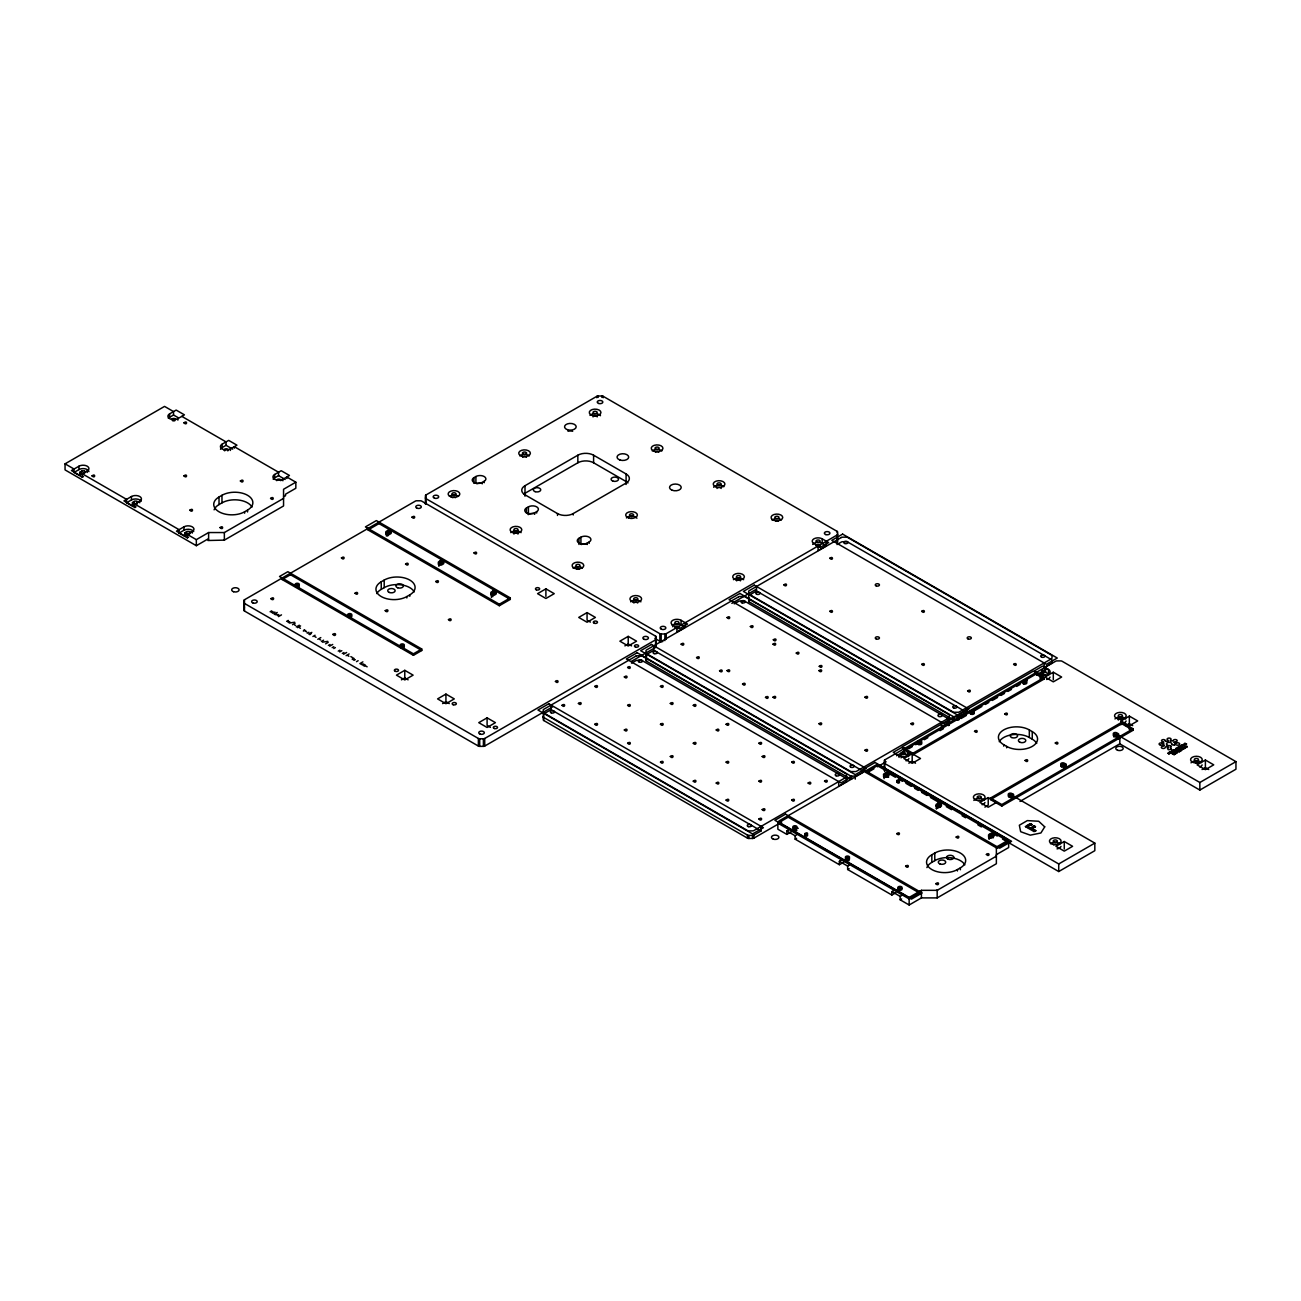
<?xml version="1.0" encoding="UTF-8"?>
<svg xmlns="http://www.w3.org/2000/svg" width="1301" height="1301" viewBox="0 0 1301 1301"><rect width="100%" height="100%" fill="white"/><g stroke="black" fill="none" stroke-linecap="round" stroke-linejoin="round"><path stroke-width="1.5" d="M543.785 713.842L543.785 716.867A1.854 1.073 0 0 0 543.249 717.632L543.249 714.591A1.854 1.073 0 0 1 543.785 713.842L551.071 709.647L761.118 830.916L761.118 826.363M551.071 709.647L551.071 705.093M646.516 654.533L646.516 657.558A1.854 1.073 0 0 0 645.979 658.322L645.979 655.281A1.854 1.073 0 0 1 646.516 654.533L653.801 650.337L863.848 771.607L863.848 767.053M653.801 650.337L653.801 645.784M753.848 835.112A1.854 1.073 0 0 1 752.531 835.421L748.823 835.421A1.854 1.073 0 0 1 747.506 835.112L543.785 717.501A1.854 1.073 0 0 1 543.249 716.737L543.249 719.778A1.854 1.073 0 0 0 543.785 720.526L747.506 838.153A1.854 1.073 0 0 0 748.823 838.462L752.531 838.462A1.854 1.073 0 0 0 753.848 838.153L753.848 835.112L761.118 830.916M838.69 781.576L838.69 786.129L845.959 781.934A1.854 1.073 0 0 0 846.512 781.169M941.42 722.266L941.42 726.82L948.689 722.624A1.854 1.073 0 0 0 949.242 721.86L949.242 724.885A1.854 1.073 0 0 1 949.096 725.308M948.689 725.649L948.689 722.624M1026.782 826.428L1025.448 826.428L1035.872 830.656L1031.026 828.526L1035.45 826.834L1034.051 825.842L1035.466 826.655L1032.522 828.526M1030.473 828.395L1027.4 826.607M836.998 544.55L841.373 542.029A1.854 1.073 0 0 1 842.69 541.72L846.398 541.72A1.854 1.073 0 0 1 847.715 542.029L1051.419 659.64A1.854 1.073 0 0 1 1051.972 660.404L1051.972 662.551A1.854 1.073 0 0 1 1051.419 663.299L1044.15 667.511L1044.15 662.957M1185.048 744.855L1183.276 745.424A1.805 1.041 0 0 1 1182.495 744.92L1183.796 744.205M1176.868 749.522L1177.47 749.441A1.74 1.008 0 0 0 1178.007 749.197L1177.226 748.384M1186.658 743.961L1184.707 744.448M1173.957 751.295L1172.136 751.832M1173.746 750.205L1174.543 749.848A14.002 8.082 0 0 1 1174.982 750.092L1176.006 750.335L1172.819 750.026M1164.525 745.684L1163.061 746.302M1184.528 744.855L1183.487 745.148M1167.452 748.4L1168.249 749.701L1170.542 749.522A1.903 1.09 0 0 0 1170.981 749.132M1173.112 740.562L1173.193 740.432A2.033 1.171 0 0 1 1176.446 739.781A2.033 1.171 0 0 1 1176.023 741.749M1184.544 743.684L1185.455 743.554M1185.471 746.546L1186.366 746.4M1187 746.953L1186.024 747.116L1187.016 746.465M1172.949 740.838L1170.672 741.05M304.353 629.668L303.344 630.985L305.654 630.416M1177.535 747.343L1179.893 747.555M1179.844 748.124L1177.649 747.929M1171.859 751.002L1172.705 750.872M1181.731 748.335L1181.747 748.303A1.691 0.976 0 0 1 1182.511 747.864L1183.991 748.303M1168.298 753.068L1169.127 752.954M1178.055 747.425L1179.405 747.685M1182.918 746.237L1180.853 745.489L1182.17 744.969M1186.057 744.123L1184.886 743.18L1184.43 744.286M1171.42 752.563L1170.835 752.645A1.789 1.041 0 0 1 1170.136 752.238M1178.023 750.823L1178.625 750.71A1.951 1.122 0 0 1 1179.324 751.116M1181.341 750.661C1179.584 749.376 1184.626 750.84 1181.194 748.579M1169.583 753.637L1168.965 753.702A2 1.155 0 0 1 1168.363 753.377L1168.298 753.328M1180.218 751.279L1179.308 751.815M1175.356 754.108L1174.218 753.799M1178.95 746.481L1179.974 746.725A15.888 9.172 0 0 0 1180.414 746.969C1182.755 747.294 1178.446 744.725 1181.373 746.254M1169.274 752.238L1174.234 754.743M1163.956 743.245L1162.004 743.099M1178.771 749.978L1180.706 750.335L1179.991 749.278M289.781 621.797L288.611 622.48M354.279 659.07L353.124 659.721M355.271 659.64L354.116 660.306M365.5 665.559L364.361 666.21M283.553 496.868L285.521 495.73L285.521 494.201L295.831 488.265L295.831 482.199L283.553 489.274L283.553 505.959L224.357 540.126L207.949 540.5L207.949 538.988L196.337 545.704L65.05 469.905L65.05 463.839L164.544 406.4L173.537 411.588L173.537 415.003L178.497 417.865M78.971 466.197L71.425 470.555L79.686 475.32L87.232 470.962A5.854 3.383 0 0 0 87.232 466.197A5.854 3.383 0 0 0 78.971 466.197L78.971 469.596L74.043 472.442L74.043 469.027L65.05 463.839M169.602 413.864L176.155 410.075L184.433 414.856L177.863 418.646A5.854 3.383 0 0 1 169.602 418.646A5.854 3.383 0 0 1 169.602 413.864L169.602 417.279A5.854 3.383 0 0 0 168.366 418.32M169.602 417.279L173.537 415.003M83.931 473.531A2.082 1.203 0 0 0 81.621 473.792L80.304 474.54L80.304 471.889L81.621 471.141A2.082 1.203 0 0 1 84.581 471.141A2.082 1.203 0 0 1 84.581 472.848M74.043 472.442L82.321 477.223L83.54 476.508M131.482 496.51L123.937 500.869L132.198 505.634L139.744 501.275A5.854 3.383 0 0 0 139.744 496.51A5.854 3.383 0 0 0 131.482 496.51L131.482 499.926L126.555 502.755L126.555 499.356L82.321 473.808L82.321 477.223M222.113 444.178L228.667 440.389L236.945 445.17L230.375 448.959A5.854 3.383 0 0 1 222.113 448.959A5.854 3.383 0 0 1 222.113 444.178L222.113 447.593A5.854 3.383 0 0 0 220.519 449.284M222.113 447.593L226.049 445.316L232.668 449.138M134.133 501.454L132.832 502.219A2.082 1.203 0 0 0 132.832 503.91A2.082 1.203 0 0 0 135.776 503.91L137.093 503.162A2.082 1.203 0 0 0 137.093 501.454A2.082 1.203 0 0 0 134.133 501.454L134.133 504.105L132.832 504.869M126.555 502.755L134.832 507.536L136.052 506.821M247.564 510.073L244.621 511.781A18.1 10.457 0 0 1 219.023 511.781A18.1 10.457 0 0 1 219.023 496.998L221.967 495.291A18.1 10.457 0 0 1 247.564 495.291A18.1 10.457 0 0 1 247.564 510.073L247.564 511.96M214.096 509.829A18.1 10.457 0 0 1 219.023 504.577L221.967 502.869A18.1 10.457 0 0 1 252.02 507.097M183.994 526.824L176.448 531.182L184.709 535.963L192.255 531.605A5.854 3.383 0 0 0 192.255 526.824A5.854 3.383 0 0 0 183.994 526.824L183.994 530.239L179.066 533.085L179.066 529.67L134.832 504.121L134.832 507.536M274.625 474.507L281.195 470.718L289.456 475.483L282.902 479.272A5.854 3.383 0 0 1 274.625 479.272A5.854 3.383 0 0 1 274.625 474.507L274.625 477.906A5.854 3.383 0 0 0 273.194 479.272M274.625 477.906L278.56 475.629L285.179 479.451M189.312 534.288A2.082 1.203 0 0 0 186.645 534.418L185.344 535.183L185.344 532.532L186.645 531.767A2.082 1.203 0 0 1 189.604 531.767L189.604 534.093M179.066 533.085L187.344 537.85L188.564 537.15M187.344 537.85L187.344 534.451L196.337 539.639L208.615 532.548L224.357 532.548L283.553 498.381M552.714 706.785L484.72 746.058A1.854 1.073 0 0 1 483.403 746.367L479.695 746.367A1.854 1.073 0 0 1 478.378 746.058L244.474 611.015A1.854 1.073 0 0 1 243.921 610.25L243.921 600.525A1.854 1.073 0 0 1 244.474 599.761L415.361 501.113A1.854 1.073 0 0 1 416.678 500.787L420.386 500.787A1.854 1.073 0 0 1 421.703 501.113L655.606 636.156A1.854 1.073 0 0 1 656.143 636.905L656.143 646.63M425.427 504.121L425.427 495.746A1.854 1.073 0 0 1 425.964 494.982L596.85 396.317A1.854 1.073 0 0 1 598.167 396.008L601.875 396.008A1.854 1.073 0 0 1 603.192 396.317L837.112 531.361A1.854 1.073 0 0 1 837.649 532.125L837.649 541.85A1.854 1.073 0 0 1 837.112 542.598L837.112 535.02A1.854 1.073 0 0 0 837.649 534.272M282.138 578.018L282.138 579.53L290.465 574.717L421.752 650.516L421.752 649.004L287.846 571.692L279.504 576.506L413.425 653.818L421.752 649.004M368.037 528.417L368.037 529.946L378.998 523.604L510.285 599.403L510.285 597.891L376.379 520.579L365.418 526.905L499.324 604.217L510.285 597.891M473.938 483.354L473.938 477.662L475.906 476.524A5.854 3.383 0 0 1 484.183 476.524A5.854 3.383 0 0 1 484.183 481.305L484.183 482.72M386.381 534.5A2.082 1.203 0 0 0 389.341 534.5L390.658 533.752A2.082 1.203 0 0 0 390.658 532.044A2.082 1.203 0 0 0 387.698 532.044L386.381 532.808A2.082 1.203 0 0 0 386.381 534.5L386.381 536.028M473.938 477.662A5.854 3.383 0 0 0 473.938 482.443A5.854 3.383 0 0 0 482.216 482.443L484.183 481.305M270.12 611.763L271.714 610.836M271.389 612.543L273.015 611.6M272.738 613.324L274.918 612.055M274.202 614.17L277.227 612.429M275.259 614.771L276.251 614.202M276.82 615.031L277.926 614.397M277.861 615.633L278.967 614.999M278.463 616.609L281.488 614.869M286.643 621.341L288.285 620.398M287.619 621.911L288.741 621.26M525.002 496.218L525.002 494.803A11.14 6.424 0 0 1 525.002 485.712L577.839 455.204A11.14 6.424 0 0 1 593.598 455.204L626.09 473.954A11.14 6.424 0 0 1 626.09 483.061L626.09 484.476M292.53 624.74L295.116 623.244M523.701 494.185A11.14 6.424 0 0 1 525.002 493.29L577.839 462.782A11.14 6.424 0 0 1 593.598 462.782L626.09 481.533A11.14 6.424 0 0 1 627.944 482.964M296.319 626.936L299.344 625.196M297.571 627.651L300.58 625.911M409.799 594.85L406.839 596.557A18.1 10.457 0 0 1 381.242 596.557A18.1 10.457 0 0 1 381.242 581.775L384.202 580.067A18.1 10.457 0 0 1 409.799 580.067A18.1 10.457 0 0 1 409.799 594.85L409.799 596.281M376.802 593.581A18.1 10.457 0 0 1 381.242 589.353L384.202 587.645A18.1 10.457 0 0 1 414.255 591.874M307.215 633.229L308.857 632.27M526.45 513.196L526.45 507.992L528.417 506.853A5.854 3.383 0 0 1 536.695 506.853A5.854 3.383 0 0 1 536.695 511.618L536.695 513.049M308.792 634.124L311.817 632.384M312.907 636.514L315.086 635.246M528.173 514.578L528.417 514.432A5.854 3.383 0 0 1 534.337 513.602M526.45 507.992A5.854 3.383 0 0 0 526.45 512.757A5.854 3.383 0 0 0 534.727 512.757L536.695 511.618M317.802 639.311L320.81 637.571M321.428 641.426L323.607 640.173M325.624 643.849L328.21 642.352M328.389 645.426L330.015 644.483M329.69 646.174L332.714 644.434M332.178 647.638L333.82 646.695M333.755 648.548L335.365 647.605M525.002 494.803L557.495 513.57A11.14 6.424 0 0 0 573.237 513.57L626.09 483.061M338.244 651.118L339.886 650.175M339.642 651.947L341.821 650.679M342.309 653.46L343.936 652.517M343.61 654.224L346.635 652.484M346.099 655.671L349.123 653.931M352.148 659.168L353.791 658.225M356.507 661.656L358.133 660.713M359.857 663.608L362.881 661.867M360.914 664.226L361.906 663.656M578.961 544.469L578.961 538.305L580.929 537.167A5.854 3.383 0 0 1 589.207 537.167A5.854 3.383 0 0 1 589.207 541.948L589.207 543.363M362.068 664.892L363.695 663.965M363.321 665.608L364.947 664.665M491.42 593.435L492.721 592.687A2.082 1.203 0 0 1 495.681 592.687A2.082 1.203 0 0 1 495.681 594.378L494.364 595.142A2.082 1.203 0 0 1 491.42 595.142A2.082 1.203 0 0 1 491.42 593.435L491.42 597.484M578.961 538.305A5.854 3.383 0 0 0 578.961 543.086A5.854 3.383 0 0 0 587.239 543.086L589.207 541.948M282.138 579.53L413.425 655.33L421.752 650.516M368.037 529.946L499.324 605.729L510.285 599.403M404.774 670.324L396.447 675.138L404.774 679.951L413.116 675.138L404.774 670.324L404.774 677.902L401.44 679.838M545.9 588.849L537.573 593.663L545.9 598.476L554.242 593.663L545.9 588.849L545.9 596.427M445.934 694.083L437.591 698.897L445.934 703.711L454.277 698.897L445.934 694.083L445.934 701.662L442.6 703.597M587.06 612.608L578.734 617.422L587.06 622.236L595.403 617.422L587.06 612.608L587.06 620.187L590.394 622.106M487.094 717.843L478.752 722.657L487.094 727.47L495.421 722.657L487.094 717.843L487.094 725.421L490.428 727.357M628.22 636.368L619.878 641.182L628.22 645.995L636.563 641.182L628.22 636.368L628.22 643.946L624.887 645.881M243.921 602.672A1.854 1.073 0 0 0 244.474 603.436L478.378 738.48A1.854 1.073 0 0 0 479.695 738.789L483.403 738.789A1.854 1.073 0 0 0 484.72 738.48L655.606 639.816A1.854 1.073 0 0 0 656.143 639.051M425.427 497.876A1.854 1.073 0 0 0 425.964 498.641L659.867 633.685A1.854 1.073 0 0 0 661.184 633.994L664.892 633.994A1.854 1.073 0 0 0 666.21 633.685L837.112 535.02M685.237 622.707L685.237 627.261L676.959 632.026L676.959 627.489M826.363 541.232L826.363 545.769L818.085 550.551L818.085 545.997M631.196 661.477L655.606 647.394M731.829 603.388L756.239 589.288M631.554 663.168L635.913 660.648A1.854 1.073 0 0 1 637.23 660.339L640.938 660.339A1.854 1.073 0 0 1 642.255 660.648L845.959 778.274A1.854 1.073 0 0 1 846.512 779.023L846.512 782.064A1.854 1.073 0 0 0 846.284 781.543M734.268 603.859L738.643 601.338A1.854 1.073 0 0 1 739.96 601.029L743.668 601.029A1.854 1.073 0 0 1 744.985 601.338L948.689 718.949A1.854 1.073 0 0 1 949.242 719.713L949.242 724.885M966.578 712.298L756.531 591.012L749.246 595.224A1.854 1.073 0 0 0 748.709 595.972L748.709 601.16A1.854 1.073 0 0 0 749.246 601.908L952.966 719.518A1.854 1.073 0 0 0 954.267 719.843L957.991 719.843A1.854 1.073 0 0 0 959.292 719.518L959.292 716.493L966.578 712.298L966.578 707.744M863.848 771.607L856.578 775.803A1.854 1.073 0 0 1 855.261 776.112L851.553 776.112A1.854 1.073 0 0 1 850.236 775.803L850.236 778.827A1.854 1.073 0 0 0 851.553 779.153L851.553 776.112M884.436 770.826A1.854 1.073 0 0 1 884.257 770.371L884.257 760.646A1.854 1.073 0 0 1 884.794 759.882L1055.696 661.217A1.854 1.073 0 0 1 1056.997 660.908L1060.722 660.908A1.854 1.073 0 0 1 1062.023 661.217L1235.95 761.638L1235.95 769.216L1199.847 790.065L1119.771 743.83L1019.984 801.432M791.187 831.908A5.854 3.383 0 0 0 790.797 832.12L786.861 834.396L777.868 829.209L777.868 823.143L788.178 817.191L919.449 892.99L919.449 891.461M865.75 770.891L865.75 772.404L877.362 765.687L1008.649 841.487L1008.649 847.553L996.371 854.643M904.602 748.449L904.602 749.961L1035.889 674.178L1044.215 678.992L1044.215 677.463L1033.254 671.137L901.983 746.937L912.944 753.263L1044.215 677.463M753.848 838.153L781.657 822.086M868.743 771.818L873.947 768.793M877.427 766.793L886.127 761.768M896.552 755.751L905.236 750.742M908.716 748.725L912.196 746.725M915.676 744.709L920.88 741.7M924.361 739.7L927.841 737.683M940.005 730.658L943.485 728.658M961.032 718.526L966.253 715.517M971.473 712.493L981.897 706.476M985.377 704.475L988.841 702.459M992.321 700.458L997.542 697.45M1001.022 695.433L1004.486 693.433M1007.966 691.433L1011.446 689.416M1016.666 686.408L1020.13 684.407M1023.611 682.391L1027.091 680.39M1037.515 674.373L1046.215 669.348M898.845 756.32L903.821 753.458L907.334 755.474A5.854 3.383 0 0 1 908.553 756.531M1039.987 674.845L1044.947 671.966L1048.46 673.999A5.854 3.383 0 0 1 1049.143 674.471M912.18 753.702L903.853 758.516L912.18 763.329L920.523 758.516L912.18 753.702L912.18 761.28L908.846 763.199M1053.306 672.227L1044.979 677.04L1053.306 681.854L1061.649 677.04L1053.306 672.227L1053.306 679.805M904.602 749.961L912.944 754.775L1044.215 678.992M786.861 834.396L786.861 830.981L788.341 830.136M884.095 775.266L885.396 774.502A2.082 1.203 0 0 1 888.355 774.502A2.082 1.203 0 0 1 888.355 776.209L887.038 776.973A2.082 1.203 0 0 1 884.095 776.973A2.082 1.203 0 0 1 884.095 775.266L884.095 778.632M786.861 830.981L795.139 835.762L796.602 834.9M795.139 835.762L795.139 839.161L796.602 838.316M843.698 862.238A5.854 3.383 0 0 0 843.308 862.433L839.373 864.71L839.373 861.295L840.853 860.449M936.606 805.579L937.907 804.831A2.082 1.203 0 0 1 940.867 804.831A2.082 1.203 0 0 1 940.867 806.522L939.55 807.287A2.082 1.203 0 0 1 936.606 807.287A2.082 1.203 0 0 1 936.606 805.579L936.606 808.946M940.412 807.27A2.082 1.203 0 0 0 937.907 807.482L936.606 808.23A2.082 1.203 0 0 0 936.167 808.604M937.322 808.165L938.867 805.986M839.373 861.295L847.65 866.076L849.114 865.23M847.65 866.076L847.65 869.491L849.114 868.629M988.223 797.594L979.881 802.408L988.223 807.222L996.566 802.408L988.223 797.594L988.223 805.189L984.89 807.108M1121.023 720.933L1129.349 716.119L1137.692 720.933L1129.349 725.747L1121.023 720.933L1121.023 724.722M990.5 798.05L1121.787 722.25L1133.073 728.771L1133.073 730.284L1001.803 806.083L990.5 799.562L990.5 798.05L1001.803 804.571L1133.073 728.771M990.5 799.562L1121.787 723.763L1133.073 730.284M1126.015 725.633L1129.349 723.698L1132.683 725.633M960.382 867.848L957.438 869.556A18.1 10.457 0 0 1 931.841 869.556A18.1 10.457 0 0 1 931.841 854.773L934.785 853.066A18.1 10.457 0 0 1 960.382 853.066A18.1 10.457 0 0 1 960.382 867.848L960.382 869.751M926.914 867.604A18.1 10.457 0 0 1 931.841 862.352L934.785 860.644A18.1 10.457 0 0 1 964.838 864.872M895.82 892.762L891.884 895.023L891.884 891.624L893.364 890.762M989.118 835.909L990.435 835.144A2.082 1.203 0 0 1 993.379 835.144A2.082 1.203 0 0 1 993.379 836.852L992.061 837.6A2.082 1.203 0 0 1 989.118 837.6A2.082 1.203 0 0 1 989.118 835.909L989.118 839.259M989.118 838.56L990.435 837.795A2.082 1.203 0 0 1 993.379 837.795M891.884 891.624L900.162 896.389L901.642 895.543M900.162 896.389L900.162 899.804L901.642 898.958M996.371 856.156L937.175 890.323L921.417 890.323L910.456 896.665A1.854 1.073 0 0 1 907.838 896.665L779.185 822.378A1.854 1.073 0 0 1 779.185 820.866L876.045 764.939A1.854 1.073 0 0 1 878.679 764.939L1007.332 839.21A1.854 1.073 0 0 1 1007.332 840.739L996.371 847.065L996.371 863.734L937.175 897.901L921.417 897.901L909.155 904.992L900.162 899.804M777.868 823.143L909.155 898.926L919.449 892.99M865.75 772.404L997.021 848.203L1008.649 841.487M1035.872 830.835L1034.49 830.835M1064.267 841.503L1055.924 846.317L1064.267 851.13L1072.609 846.317L1064.267 841.503L1064.267 849.081M1205.393 760.028L1197.05 764.842L1205.393 769.655L1213.735 764.842L1205.393 760.028L1205.393 767.606L1202.059 769.525M884.257 762.793A1.854 1.073 0 0 0 884.794 763.541L1058.721 863.962L1094.824 843.113L1094.824 850.691L1058.721 871.54L1002.502 839.08M1119.771 736.236L1199.847 782.486L1235.95 761.638M1182.154 746.79L1179.113 746.66M1175.893 751.636C1177.568 750.026 1178.316 754.515 1175.844 751.799M1169.339 752.027L1171.079 751.588A4.375 2.521 0 0 1 1171.941 752.076L1171.372 752.889M1173.404 750.921L1172.396 751.506L1173.648 751.214M1175.535 752.726L1174.949 753.409L1175.99 753.686M1182.479 748.221L1183.552 749.343M1174.478 744.806L1174.738 744.692A2.667 1.545 0 0 1 1176.104 744.871L1176.413 744.936A2.13 1.236 0 0 0 1179.145 744.839A2.13 1.236 0 0 0 1179.145 743.18A2.13 1.236 0 0 0 1176.315 743.001M1176.023 751.571L1175.616 752.58M1176.429 743.099L1174.592 743.294M1176.803 748.937L1175.665 748.53L1176.917 747.88M1182.105 745.131L1182.544 746.026M1184.495 747.116L1185.357 748.173M1186.675 747.473L1184.967 746.53L1186.87 746.27M1175.388 741.733L1175.258 741.765A2.049 1.171 0 0 0 1173.648 742.334M1178.104 750.482L1177.535 751.295A9.725 5.611 0 0 0 1178.283 751.734L1179.096 751.864M289.359 623.065L294.676 622.236M322.453 642.174L327.771 641.344M1174.575 752.889L1174.348 752.515A1.838 1.057 0 0 1 1174.982 752.206L1177.096 753.003M655.005 638.449L659.867 641.263A1.854 1.073 0 0 0 661.184 641.588L662.811 641.588M952.966 719.518L952.966 716.493A1.854 1.073 0 0 0 954.267 716.802L957.991 716.802A1.854 1.073 0 0 0 959.292 716.493M311.281 633.668L309.687 633.603L309.866 634.742M1166.688 746.725L1166.802 746.725A1.708 0.976 0 0 1 1167.664 746.953M1180.186 749.213L1181.812 749.701M1171.957 744.709L1173.925 745.18A1.74 1.008 0 0 1 1174.348 744.871M1163.842 741.895L1163.029 741.733A3.383 1.951 0 0 1 1162.574 741.635A1.87 1.09 0 0 1 1162.086 739.895A1.87 1.09 0 0 1 1165.094 740.204M1168.688 753.978L1170.201 753.23L1167.729 753.312M1178.771 750.059L1181.048 750.742M1173.014 750.628L1171.372 751.295A2.033 1.171 0 0 0 1172.152 751.832M1173.876 753.621L1173.014 753.864L1174.201 754.629M1184.626 748.66L1183.357 747.457M1175.34 754.027L1174.575 753.572A27.223 15.71 0 0 0 1174.104 753.312L1171.193 752.889M1178.267 750.466L1177.454 749.88L1180.267 751.181M1174.396 750.612L1174.039 750.401M300.433 628.302L299.376 627.7M306.678 631.912L305.54 631.261M316.062 637.327L314.94 636.677M367.142 666.811L366.085 666.21M1048.183 669.299L1048.46 669.462A5.854 3.383 0 0 1 1048.46 674.227A5.854 3.383 0 0 1 1040.182 674.227L1034.376 670.877L1042.638 666.096L1048.46 669.462L1048.46 673.999M1181.487 745.847L1182.479 746.416M822.183 538.825L828.656 542.55L820.378 547.331L813.922 543.59A5.854 3.383 0 0 1 813.922 538.825A5.854 3.383 0 0 1 822.183 538.825L822.183 543.363L826.363 545.769M1205.393 767.606L1208.727 769.525M1174.136 750.888L1172.884 750.157M1118.144 735.114A2.082 1.203 0 0 1 1118.144 736.821A2.082 1.203 0 0 1 1115.201 736.821L1113.884 736.073A2.082 1.203 0 0 1 1113.884 734.366L1115.201 735.309A2.082 1.203 0 0 0 1118.144 735.309A2.082 1.203 0 0 0 1118.144 733.601L1116.827 732.853A2.082 1.203 0 0 0 1113.884 732.853A2.082 1.203 0 0 0 1113.884 734.545A2.082 1.203 0 0 1 1116.827 734.366L1118.144 735.114L1118.144 739.163M1029.319 729.91L1032.262 731.617A18.1 10.457 0 0 1 1032.262 746.4A18.1 10.457 0 0 1 1006.665 746.4L1003.705 744.692A18.1 10.457 0 0 1 1003.705 729.91A18.1 10.457 0 0 1 1029.319 729.91L1029.319 737.488L1032.262 739.196A18.1 10.457 0 0 1 1036.718 743.424M1064.316 764.679L1065.633 765.443A2.082 1.203 0 0 1 1065.633 767.151A2.082 1.203 0 0 1 1062.673 767.151L1061.372 766.387A2.082 1.203 0 0 1 1061.372 764.679A2.082 1.203 0 0 1 1064.316 764.679L1064.316 768.728M1011.804 794.992L1013.121 795.757A2.082 1.203 0 0 1 1013.121 797.464A2.082 1.203 0 0 1 1010.161 797.464L1008.86 796.7A2.082 1.203 0 0 1 1008.86 794.992A2.082 1.203 0 0 1 1011.804 794.992L1011.804 799.042M1014.731 796.879L1094.824 843.113M1014.731 798.391L1014.926 796.993M681.057 620.301L687.53 624.041L679.252 628.806L672.796 625.082A5.854 3.383 0 0 1 672.796 620.301A5.854 3.383 0 0 1 681.057 620.301L681.057 624.854L685.237 627.261M907.334 750.937L901.512 747.587L893.25 752.352L899.056 755.702A5.854 3.383 0 0 0 907.334 755.702A5.854 3.383 0 0 0 907.334 750.937L907.334 755.474M912.18 761.28L915.514 763.199M1025.448 826.607L1034.149 831.648L1034.149 830.786M890.063 774.176L895.332 777.217M898.845 779.234L902.357 781.267M905.886 783.3L911.155 786.341M914.668 788.373L918.181 790.39M921.693 792.423L926.962 795.464M930.475 797.497L941.013 803.579M946.282 806.62L951.551 809.661M962.09 815.76L965.602 817.776M977.913 824.883L981.426 826.916M993.72 834.006L997.233 836.039M628.22 643.946L631.554 645.881M646.516 661.217L646.516 658.192A1.854 1.073 0 0 1 645.979 657.428L645.979 660.469A1.854 1.073 0 0 0 646.516 661.217L850.236 778.827M181.815 416.369L226.049 441.901L226.049 445.316M295.831 482.199L286.838 476.995L286.838 478.492M795.139 839.161L839.373 864.71M847.65 869.491L891.884 895.023M404.774 677.902L408.107 679.838M445.934 701.662L449.268 703.597M350.847 656.598L352.701 657.672M294.66 624.968L295.636 625.537M319.656 639.409L320.631 639.962M347.904 655.72L348.896 656.273M1167.648 739.879L1167.81 740.058A1.708 0.992 0 0 1 1168.038 741.05M1170.64 748.01L1170.721 748.091A2.976 1.724 0 0 1 1171.209 749.148M1171.209 746.741L1170.461 745.701M1165.306 740.562L1165.289 740.529A1.789 1.041 0 0 0 1166.59 741.489M1199.847 782.486L1199.847 790.065M1129.349 716.119L1129.349 723.698M1129.349 725.747L1129.349 729.536M1121.787 722.25L1121.787 723.763M1119.95 736.35L1119.771 743.83M1116.827 734.366L1116.827 738.399M1113.884 734.366L1113.884 737.016M1061.372 764.679L1061.372 766.956M1058.721 863.962L1058.721 871.54M1051.972 660.404L1051.972 663.429M1044.947 667.429L1044.947 671.966M1040.166 674.211L1040.182 678.78M1036.669 672.194L1036.669 675.235M1035.889 672.65L1035.889 674.178M1032.262 731.617L1032.262 739.196M1008.86 794.992L1008.86 796.895M1006.665 746.4L1006.665 747.815M1003.705 744.692L1003.705 746.124M1001.803 804.571L1001.803 806.083M997.021 846.675L997.021 848.203M990.435 835.144L990.435 837.795M957.991 716.802L957.991 719.843M957.438 869.556L957.438 870.971M954.267 716.802L954.267 719.843M937.907 804.831L937.907 807.482M937.175 890.323L937.175 897.901M934.785 853.066L934.785 860.644M931.841 854.773L931.841 862.352M921.417 890.323L921.417 897.901M912.944 753.263L912.944 754.775M909.155 898.926L909.155 904.992M903.821 748.904L903.821 753.458M899.056 755.702L899.056 757.41M885.396 774.502L885.396 777.152A2.082 1.203 0 0 1 888.599 777.331M884.794 759.882L884.794 771.119M855.261 776.112L855.261 779.153M837.112 531.361L837.112 532.792M788.178 815.678L788.178 817.191M756.531 586.475L756.531 591.012M752.531 835.421L752.531 838.462M749.246 601.908L749.246 598.883A1.854 1.073 0 0 1 748.709 598.118M748.823 835.421L748.823 838.462M747.506 835.112L747.506 838.153M672.796 625.082L672.796 626.789M666.21 633.685L666.21 639.376M664.892 633.994L664.892 640.629M661.184 633.994L661.184 641.588M659.867 633.685L659.867 641.263M655.606 636.156L655.606 645.491M626.09 473.954L626.09 481.533M603.192 396.317L603.192 397.732M601.875 396.008L601.875 397.423M598.167 396.008L598.167 397.423M596.85 396.317L596.85 397.732M593.598 455.204L593.598 462.782M587.239 543.086L587.239 544.501M580.929 537.167L580.929 544.273M577.839 455.204L577.839 462.782M573.237 513.57L573.237 514.985M557.495 513.57L557.495 515.456M543.785 717.501L543.785 720.526M534.727 512.757L534.727 514.188M528.417 506.853L528.417 514.432M525.002 485.712L525.002 493.29M499.324 604.217L499.324 605.729M492.721 592.687L492.721 596.72M484.72 738.48L484.72 746.058M483.403 738.789L483.403 746.367M482.216 482.443L482.216 483.858M479.695 738.789L479.695 746.367M478.378 738.48L478.378 746.058M475.906 476.524L475.906 483.159M438.909 564.829A2.082 1.203 0 0 0 441.852 564.829L443.169 564.065A2.082 1.203 0 0 0 443.169 562.357A2.082 1.203 0 0 0 440.21 562.357L438.909 563.122A2.082 1.203 0 0 0 438.909 564.829L438.909 566.342M425.964 494.982L425.964 504.333M413.425 653.818L413.425 655.33M406.839 596.557L406.839 597.972M387.698 532.044L387.698 536.077M384.202 580.067L384.202 587.645M381.242 581.775L381.242 589.353M378.998 522.091L378.998 523.604M290.465 573.204L290.465 574.717M282.902 479.272L282.902 480.768M278.56 475.629L278.56 472.23L234.326 446.682L234.326 448.178M244.621 511.781L244.621 513.196M244.474 599.761L244.474 611.015M230.375 448.959L230.375 450.455M224.357 532.548L224.357 540.126M221.967 495.291L221.967 502.869M219.023 496.998L219.023 504.577M208.615 532.548L208.615 540.126M196.337 539.639L196.337 545.704M192.255 531.605L192.255 533.101M186.645 531.767L186.645 534.418M177.863 418.646L177.863 420.125M139.744 501.275L139.744 502.771M137.093 501.454L137.093 504.105A2.082 1.203 0 0 0 134.133 504.105M87.232 470.962L87.232 472.458M84.581 471.141L84.581 472.962M81.621 471.141L81.621 473.792M1170.558 748.042A1.838 1.057 0 0 1 1170.884 746.611M1168.184 747.067A2.13 1.22 0 0 1 1167.761 748.108M1166.493 746.498A2.147 1.236 0 0 0 1165.322 747.473L1165.224 747.636A1.968 1.138 0 0 1 1162.118 748.27A1.968 1.138 0 0 1 1162.33 746.367M1164.053 744.692A1.773 1.025 0 0 0 1162.378 744.871L1162.004 744.936A2.391 1.382 0 0 1 1160.427 745.115M1160.443 745.05A1.903 1.09 0 0 1 1159.207 743.668A1.903 1.09 0 0 1 1161.647 742.985M1167.631 741.115A1.724 0.992 0 0 1 1166.672 741.326M1167.225 739.716A2.017 1.171 0 0 1 1169.225 738.074A2.017 1.171 0 0 1 1170.802 739.846L1170.802 739.846A2.423 1.399 0 0 0 1170.217 741.017M1171.925 744.188A2.895 1.675 0 0 1 1171.778 744.546M1168.038 742.448A2.895 1.675 0 0 1 1171.827 743.57M1166.721 744.725A2.781 1.594 0 0 1 1167.534 742.79M1170.119 745.538A2.96 1.708 0 0 1 1166.916 745.001M1050.037 677.089A5.854 3.383 0 0 1 1046.638 679.496M908.911 758.564A5.854 3.383 0 0 1 906.033 760.825M1053.55 844.983A2.082 1.203 0 0 1 1056.997 844.983M1060.998 846.366A5.854 3.383 0 0 1 1057.046 848.886M1050.46 843.764A5.854 3.383 0 0 1 1060.087 843.764M978.043 800.782A2.082 1.203 0 0 1 980.417 800.782M984.955 802.457A5.854 3.383 0 0 1 982.076 804.717M973.864 800.424A5.854 3.383 0 0 1 978.937 798.391A5.854 3.383 0 0 1 984.353 800.131M901.105 757.865A2.082 1.203 0 0 1 902.471 756.743A2.082 1.203 0 0 1 904.797 757.101M1042.41 675.918A2.082 1.203 0 0 1 1044.313 675.186A2.082 1.203 0 0 1 1046.232 675.918M1118.323 720.038A2.082 1.203 0 0 1 1120.356 719.079A2.082 1.203 0 0 1 1122.405 720.038M1126.081 720.982A5.854 3.383 0 0 1 1123.202 723.242M1114.99 718.949A5.854 3.383 0 0 1 1120.356 716.916A5.854 3.383 0 0 1 1125.723 718.949M1195.765 763.036A2.082 1.203 0 0 1 1197.034 763.036M1202.124 764.89A5.854 3.383 0 0 1 1199.717 766.972M1191.033 762.858A5.854 3.383 0 0 1 1196.107 760.825A5.854 3.383 0 0 1 1201.522 762.549M884.257 768.224A1.854 1.073 0 0 1 884.794 767.46M999.266 741.716A18.1 10.457 0 0 1 1029.319 737.488M949.096 722.331A1.854 1.073 0 0 1 949.242 722.754M748.709 599.013A1.854 1.073 0 0 1 749.246 598.249M243.921 608.104A1.854 1.073 0 0 1 244.474 607.356M655.606 643.735A1.854 1.073 0 0 1 656.143 644.483M837.161 538.988A1.854 1.073 0 0 1 837.649 539.704M425.427 503.324A1.854 1.073 0 0 1 425.964 502.56M581.319 544.55A5.854 3.383 0 0 1 587.385 544.029M476.735 483.712A5.854 3.383 0 0 1 481.825 483.273M568.017 431.265A5.854 3.383 0 0 1 572.668 431.265M626.415 517.912A5.854 3.383 0 0 1 631.814 516.172A5.854 3.383 0 0 1 636.905 518.205M630.709 518.448A2.082 1.203 0 0 1 632.367 518.448M519.717 455.87A5.854 3.383 0 0 1 529.361 455.87M522.628 457.301A2.082 1.203 0 0 1 524.547 456.57A2.082 1.203 0 0 1 526.45 457.301M733.422 579.677A5.854 3.383 0 0 1 738.529 577.953A5.854 3.383 0 0 1 743.635 579.677M736.61 580.848A2.082 1.203 0 0 1 738.529 580.116A2.082 1.203 0 0 1 740.448 580.848M573.123 568.179A5.854 3.383 0 0 1 582.425 567.919M576.603 569.155A2.082 1.203 0 0 1 579.27 569.155M630.66 601.843A5.854 3.383 0 0 1 635.766 600.103A5.854 3.383 0 0 1 640.889 601.843M633.847 602.997A2.082 1.203 0 0 1 635.766 602.265A2.082 1.203 0 0 1 637.685 602.997M449.479 496.348A5.854 3.383 0 0 1 458.472 496.348M452.504 497.665A2.082 1.203 0 0 1 455.448 497.665M510.838 532.662A5.854 3.383 0 0 1 515.96 530.922A5.854 3.383 0 0 1 521.067 532.662M513.911 534.06A2.082 1.203 0 0 1 515.96 533.101A2.082 1.203 0 0 1 517.993 534.06M652.273 450.91A5.854 3.383 0 0 1 661.9 450.91M655.362 452.146A2.082 1.203 0 0 1 658.81 452.146M589.987 415.393A5.854 3.383 0 0 1 595.386 413.669A5.854 3.383 0 0 1 600.477 415.702M593.028 416.905A2.082 1.203 0 0 1 595.11 415.832A2.082 1.203 0 0 1 597.175 416.905M772.078 520.075A5.854 3.383 0 0 1 781.381 519.831M775.559 521.067A2.082 1.203 0 0 1 778.242 521.067M812.686 544.42A5.854 3.383 0 0 1 822.183 543.363M713.696 487.273A5.854 3.383 0 0 1 718.494 485.24A5.854 3.383 0 0 1 723.893 486.688M716.997 488.477A2.082 1.203 0 0 1 719.063 487.403A2.082 1.203 0 0 1 721.144 488.477M672.113 625.326A5.854 3.383 0 0 1 681.057 624.854M675.008 627.716A2.082 1.203 0 0 1 676.715 626.041A2.082 1.203 0 0 1 678.976 627.472A2.082 1.203 0 0 1 675.918 628.285M815.971 545.753A2.082 1.203 0 0 1 818.199 544.55A2.082 1.203 0 0 1 820.118 545.916A2.082 1.203 0 0 1 817.63 546.94M996.371 855.716A1.854 1.073 0 0 1 995.818 856.465M937.728 890.014A1.854 1.073 0 0 1 936.411 890.323M189.604 531.767A2.082 1.203 0 0 1 189.604 533.475L188.287 534.239A2.082 1.203 0 0 1 185.344 534.239A2.082 1.203 0 0 1 185.344 532.532M83.264 473.597A2.082 1.203 0 0 1 80.304 473.597A2.082 1.203 0 0 1 80.304 471.889M174.919 420.662A2.082 1.203 0 0 1 172.399 420.581M171.651 419.54A2.082 1.203 0 0 1 173.732 418.45A2.082 1.203 0 0 1 175.814 419.54M78.971 469.596A5.854 3.383 0 0 1 85.053 468.799A5.854 3.383 0 0 1 88.923 471.645M224.764 450.829A2.082 1.203 0 0 1 224.764 449.121A2.082 1.203 0 0 1 227.724 449.121A2.082 1.203 0 0 1 227.724 450.829M131.482 499.926A5.854 3.383 0 0 1 141.191 501.275M183.994 530.239A5.854 3.383 0 0 1 193.703 531.605M276.771 480.671A2.082 1.203 0 0 1 278.756 479.093A2.082 1.203 0 0 1 280.756 480.671M795.545 827.745A5.854 3.383 0 0 1 798.245 828.314M792.943 830.737A2.082 1.203 0 0 1 794.83 829.892A2.082 1.203 0 0 1 796.846 830.623M845.845 860.644A2.082 1.203 0 0 1 849.049 860.644M898.763 888.42A5.854 3.383 0 0 1 899.349 888.372M1027.172 825.436L1027.172 826.298L1030.099 823.744L1027.172 825.436M1030.425 823.744L1031.823 824.541L1030.425 823.744M1033.726 825.842L1030.799 828.395L1033.726 825.842M92.029 475.873C95.298 479.386 95.786 472.67 92.029 475.873M183.929 422.809C187.198 426.338 187.686 419.621 183.929 422.809M183.929 475.873C187.198 479.386 187.686 472.67 183.929 475.873M189.832 510.171C192.792 513.732 193.979 507.032 189.832 510.171M220.032 527.588C223.382 531.101 223.626 524.433 220.032 527.588M240.376 480.98C243.482 484.509 244.442 477.809 240.376 480.98M270.575 498.413C273.974 501.893 274.251 495.209 270.575 498.413M270.868 598.655C273.974 602.152 275.096 595.5 270.868 598.655M332.845 634.449C335.739 637.945 337.187 631.457 332.861 634.351M341.431 557.918C344.375 561.479 345.578 554.811 341.431 557.918M355.01 593.24C358.377 596.72 358.621 590.117 355.01 593.24M385.21 610.673C388.007 614.218 389.584 607.665 385.226 610.576M405.554 564.065C409.018 567.512 409.148 560.877 405.554 564.065M411.994 517.18C414.84 520.709 416.287 514.204 412.01 517.082M435.754 581.498C438.746 585.06 439.852 578.36 435.754 581.498M448.422 619.699C451.496 623.114 452.52 616.739 448.487 619.504M473.971 552.958C477.239 556.438 477.727 549.916 474.003 552.876M555.413 681.464C558.617 684.944 559.202 678.439 555.446 681.366M561.983 705.337C564.91 708.915 566.13 702.215 561.983 705.337M578.392 703.451C581.271 706.947 582.815 700.442 578.408 703.353M594.801 686.391C597.728 689.969 598.948 683.269 594.801 686.391M594.801 724.283C597.696 727.812 599.176 721.274 594.833 724.202M624.334 676.91C627.44 680.439 628.416 673.804 624.334 676.91M627.619 667.446C630.985 670.942 631.229 664.291 627.619 667.446M624.334 729.975C627.44 733.504 628.416 726.852 624.334 729.975M627.619 705.337C630.562 708.915 631.749 702.215 627.619 705.337M627.619 743.245C630.725 746.774 631.684 740.074 627.619 743.245M660.436 686.391C663.51 689.92 664.567 683.204 660.436 686.391M660.436 724.283C663.331 727.812 664.795 721.291 660.469 724.202M660.436 762.191C663.526 765.606 664.551 759.231 660.518 761.996M670.291 703.451C673.17 706.947 674.715 700.442 670.308 703.353M670.291 756.499C673.17 760.012 674.715 753.507 670.308 756.401M681.122 644.141C684.066 647.703 685.253 641.003 681.122 644.141M696.572 657.558C699.515 661.136 700.702 654.436 696.572 657.558M693.27 705.337C696.198 708.915 697.401 702.198 693.27 705.337M693.27 743.245C696.019 746.774 697.645 740.236 693.287 743.147M693.27 781.137C696.198 784.714 697.401 777.998 693.27 781.137M719.534 670.828C722.722 674.308 723.372 667.803 719.567 670.731M716.233 729.975C719.729 733.406 719.762 726.885 716.233 729.975M727.064 617.601C730.333 621.081 730.82 614.56 727.096 617.52M716.233 783.039C719.729 786.471 719.762 779.933 716.233 783.039M727.064 670.665C730.333 674.146 730.82 667.624 727.096 670.568M726.088 724.283C728.967 727.796 730.446 721.307 726.104 724.202M726.088 762.191C729.08 765.639 730.154 759.296 726.153 761.996M726.088 800.082C728.999 803.676 730.284 796.928 726.088 800.082M742.513 684.098C745.701 687.578 746.4 681.057 742.546 684.001M750.335 626.529C753.116 630.074 754.694 623.521 750.352 626.431M758.906 743.245C761.67 746.774 763.28 740.236 758.922 743.147M765.492 697.352C768.436 700.93 769.607 694.23 765.492 697.352M758.906 781.137C761.849 784.714 763.036 777.998 758.906 781.137M762.191 756.499C765.232 760.028 766.403 753.377 762.191 756.499M773.022 644.141C775.965 647.703 777.12 641.003 773.022 644.141M773.298 639.799C776.079 643.328 777.673 636.807 773.331 639.702M758.906 819.028C761.67 822.574 763.28 816.036 758.922 818.931M762.191 809.564C765.232 813.092 766.403 806.425 762.191 809.564M773.022 697.19C775.965 700.767 777.12 694.067 773.022 697.19M783.852 584.832C786.78 588.41 787.983 581.677 783.852 584.832M796.277 653.053C799.204 656.631 800.408 649.915 796.277 653.053M791.724 762.191C794.716 765.639 795.805 759.296 791.789 761.996M791.724 800.082C794.635 803.676 795.887 796.928 791.724 800.082M808.132 783.039C811.564 786.487 811.791 779.901 808.132 783.039M819.256 666.323C822.297 669.852 823.403 663.152 819.256 666.323M818.963 670.665C821.76 674.194 823.305 667.689 818.996 670.568M804.847 835.161C807.726 838.673 809.271 832.168 804.88 835.079M804.847 833.648C807.775 837.145 809.141 830.688 804.88 833.551M829.794 558.292C832.965 561.707 833.762 555.413 829.859 558.113M818.963 723.714C821.76 727.259 823.305 720.754 818.996 723.632M829.794 611.356C832.965 614.771 833.762 608.461 829.859 611.161M824.541 781.137C827.582 784.666 828.704 777.965 824.541 781.137M864.921 697.19C867.881 700.767 869.068 694.067 864.921 697.19M864.921 750.254C867.881 753.816 869.068 747.116 864.921 750.254M896.747 782.112C899.804 785.641 900.959 778.974 896.747 782.112M896.747 780.6C899.853 784.113 900.812 777.51 896.747 780.6M896.747 833.648C899.853 837.177 900.812 830.558 896.747 833.648M910.863 723.714C913.66 727.259 915.205 720.754 910.895 723.632M921.693 611.356C924.865 614.771 925.662 608.478 921.758 611.161M921.693 664.404C924.865 667.82 925.662 661.526 921.758 664.226M905.61 866.238C908.57 869.735 909.871 863.23 905.626 866.141M935.793 883.672C938.834 887.201 939.989 880.501 935.793 883.672M967.635 690.945C970.627 694.506 971.717 687.822 967.635 690.945M956.154 837.063C959.097 840.625 960.317 833.925 956.154 837.063M974.53 731.341C977.978 734.789 978.108 728.17 974.53 731.341M986.337 854.497C989.508 857.896 990.305 851.602 986.402 854.302M1004.714 713.907C1008.145 717.355 1008.373 710.769 1004.714 713.907M1013.593 664.404C1017.122 667.755 1017.089 661.493 1013.658 664.226M1025.074 760.516C1028.327 763.996 1028.831 757.475 1025.09 760.418M1055.257 743.082C1058.803 746.432 1058.754 740.171 1055.339 742.887M1044.719 826.834L1040.898 832.982L1030.262 835.161L1020.667 831.713L1019.35 825.241L1027.302 820.606L1038.702 821.256L1044.719 826.834M387.698 530.532L386.381 531.28A2.082 1.203 0 0 0 386.381 532.987A2.082 1.203 0 0 0 389.341 532.987L390.658 532.239A2.082 1.203 0 0 0 390.658 530.532A2.082 1.203 0 0 0 387.698 530.532M440.21 560.845L438.909 561.609A2.082 1.203 0 0 0 438.909 563.3A2.082 1.203 0 0 0 441.852 563.3L443.169 562.552A2.082 1.203 0 0 0 443.169 560.845A2.082 1.203 0 0 0 440.21 560.845M492.721 591.158L491.42 591.922A2.082 1.203 0 0 0 491.42 593.63A2.082 1.203 0 0 0 494.364 593.63L495.681 592.866A2.082 1.203 0 0 0 495.681 591.158A2.082 1.203 0 0 0 492.721 591.158M548.778 703.76L537.947 710.021L752.58 833.941L763.411 827.696L548.778 703.76M637.165 652.728L626.334 658.973L840.983 782.909L851.813 776.648L637.165 652.728M651.492 644.45L640.661 650.711L855.31 774.632L866.141 768.387L651.492 644.45M739.895 593.419L729.064 599.663L943.713 723.6L954.544 717.339L739.895 593.419M754.222 585.141L743.391 591.402L958.04 715.322L968.871 709.078L754.222 585.141M842.625 534.109L831.794 540.354L1046.443 664.291L1057.274 658.03L842.625 534.109M635.913 656.111L543.785 709.289A1.854 1.073 0 0 0 543.249 710.053L543.249 712.2A1.854 1.073 0 0 0 543.785 712.948L747.506 830.558A1.854 1.073 0 0 0 748.823 830.884L752.531 830.884A1.854 1.073 0 0 0 753.848 830.558L845.959 777.38A1.854 1.073 0 0 0 846.512 776.616L846.512 774.469A1.854 1.073 0 0 0 845.959 773.721L642.255 656.111A1.854 1.073 0 0 0 640.938 655.785L637.23 655.785A1.854 1.073 0 0 0 635.913 656.111M738.643 596.801L646.516 649.98A1.854 1.073 0 0 0 645.979 650.744L645.979 652.891A1.854 1.073 0 0 0 646.516 653.639L850.236 771.249A1.854 1.073 0 0 0 851.553 771.574L855.261 771.574A1.854 1.073 0 0 0 856.578 771.249L948.689 718.071A1.854 1.073 0 0 0 949.242 717.306L949.242 715.16A1.854 1.073 0 0 0 948.689 714.412L744.985 596.801A1.854 1.073 0 0 0 743.668 596.476L739.96 596.476A1.854 1.073 0 0 0 738.643 596.801M841.373 537.492L749.246 590.67A1.854 1.073 0 0 0 748.709 591.435L748.709 593.581A1.854 1.073 0 0 0 749.246 594.329L952.966 711.94A1.854 1.073 0 0 0 954.267 712.265L957.991 712.265A1.854 1.073 0 0 0 959.292 711.94L1051.419 658.761A1.854 1.073 0 0 0 1051.972 657.997L1051.972 655.85A1.854 1.073 0 0 0 1051.419 655.102L847.715 537.492A1.854 1.073 0 0 0 846.398 537.167L842.69 537.167A1.854 1.073 0 0 0 841.373 537.492M785.544 814.15L774.908 820.297L911.448 899.121L922.084 892.99L785.544 814.15M875.069 762.467L863.116 769.379L999.656 848.203L1011.593 841.308L875.069 762.467M885.396 772.989L884.095 773.753A2.082 1.203 0 0 0 884.095 775.461A2.082 1.203 0 0 0 887.038 775.461L888.355 774.697A2.082 1.203 0 0 0 888.355 772.989A2.082 1.203 0 0 0 885.396 772.989M937.907 803.302L936.606 804.067A2.082 1.203 0 0 0 936.606 805.774A2.082 1.203 0 0 0 939.55 805.774L940.867 805.01A2.082 1.203 0 0 0 940.867 803.302A2.082 1.203 0 0 0 937.907 803.302M990.435 833.632L989.118 834.38A2.082 1.203 0 0 0 989.118 836.088A2.082 1.203 0 0 0 992.061 836.088L993.379 835.34A2.082 1.203 0 0 0 993.379 833.632A2.082 1.203 0 0 0 990.435 833.632M1030.327 824.736L1027.4 826.428L1031.823 824.736L1030.327 824.736M1065.633 763.915L1064.316 763.167A2.082 1.203 0 0 0 1061.372 763.167A2.082 1.203 0 0 0 1061.372 764.874L1062.673 765.622A2.082 1.203 0 0 0 1065.633 765.622A2.082 1.203 0 0 0 1065.633 763.915M1013.121 794.244L1011.804 793.48A2.082 1.203 0 0 0 1008.86 793.48A2.082 1.203 0 0 0 1008.86 795.187L1010.161 795.952A2.082 1.203 0 0 0 1013.121 795.952A2.082 1.203 0 0 0 1013.121 794.244M1052.346 844.056A5.854 3.383 0 0 0 1061.128 841.129A5.854 3.383 0 0 0 1052.346 838.202A5.854 3.383 0 0 0 1052.346 844.056M976.303 800.148A5.854 3.383 0 0 0 985.085 797.22A5.854 3.383 0 0 0 976.303 794.293A5.854 3.383 0 0 0 976.303 800.148M1117.429 718.672A5.854 3.383 0 0 0 1126.211 715.745A5.854 3.383 0 0 0 1117.429 712.818A5.854 3.383 0 0 0 1117.429 718.672M1192.968 762.386A5.854 3.383 0 0 0 1202.222 759.995A5.854 3.383 0 0 0 1194.009 756.564A5.854 3.383 0 0 0 1192.968 762.386M918.473 744.497A2.082 1.203 0 0 0 921.775 743.652A2.082 1.203 0 0 0 918.848 742.432A2.082 1.203 0 0 0 918.473 744.497M970.985 714.184A2.082 1.203 0 0 0 974.286 713.338A2.082 1.203 0 0 0 971.359 712.102A2.082 1.203 0 0 0 970.985 714.184M1023.676 683.936A2.082 1.203 0 0 0 1026.814 682.895A2.082 1.203 0 0 0 1023.676 681.838A2.082 1.203 0 0 0 1023.676 683.936M968.22 639.019A2.082 1.203 0 0 0 971.343 637.978A2.082 1.203 0 0 0 968.22 636.937A2.082 1.203 0 0 0 968.22 639.019M876.321 585.97A2.082 1.203 0 0 0 879.443 584.93A2.082 1.203 0 0 0 876.321 583.873A2.082 1.203 0 0 0 876.321 585.97M876.321 639.019A2.082 1.203 0 0 0 879.443 637.978A2.082 1.203 0 0 0 876.321 636.937A2.082 1.203 0 0 0 876.321 639.019M296.189 587.027A2.082 1.203 0 0 0 299.328 585.987A2.082 1.203 0 0 0 296.189 584.93A2.082 1.203 0 0 0 296.189 587.027M348.522 617.276A2.082 1.203 0 0 0 351.823 616.414A2.082 1.203 0 0 0 348.896 615.194A2.082 1.203 0 0 0 348.522 617.276M401.212 647.654A2.082 1.203 0 0 0 404.351 646.613A2.082 1.203 0 0 0 401.212 645.572A2.082 1.203 0 0 0 401.212 647.654M395.39 671.365A2.082 1.203 0 0 0 398.529 670.324A2.082 1.203 0 0 0 395.39 669.283A2.082 1.203 0 0 0 395.39 671.365M494.38 728.527A2.082 1.203 0 0 0 497.519 727.47A2.082 1.203 0 0 0 494.38 726.43A2.082 1.203 0 0 0 494.38 728.527M453.22 704.752A2.082 1.203 0 0 0 456.358 703.711A2.082 1.203 0 0 0 453.22 702.67A2.082 1.203 0 0 0 453.22 704.752M594.362 623.277A2.082 1.203 0 0 0 597.484 622.236A2.082 1.203 0 0 0 594.362 621.195A2.082 1.203 0 0 0 594.362 623.277M635.506 647.036A2.082 1.203 0 0 0 638.645 645.995A2.082 1.203 0 0 0 635.506 644.954A2.082 1.203 0 0 0 635.506 647.036M536.337 589.825A2.082 1.203 0 0 0 539.639 588.963A2.082 1.203 0 0 0 536.711 587.743A2.082 1.203 0 0 0 536.337 589.825M253.028 602.997A2.781 1.61 0 0 0 257.208 601.599A2.781 1.61 0 0 0 253.028 600.2A2.781 1.61 0 0 0 253.028 602.997M416.889 508.154A2.781 1.61 0 0 0 421.296 507.016A2.781 1.61 0 0 0 417.393 505.39A2.781 1.61 0 0 0 416.889 508.154M644.255 639.376A2.781 1.61 0 0 0 648.435 637.978A2.781 1.61 0 0 0 644.255 636.596A2.781 1.61 0 0 0 644.255 639.376M480.15 734.122A2.781 1.61 0 0 0 484.33 732.723A2.781 1.61 0 0 0 480.15 731.325A2.781 1.61 0 0 0 480.15 734.122M671.934 490.152A5.854 3.383 0 0 0 681.187 487.761A5.854 3.383 0 0 0 672.991 484.33A5.854 3.383 0 0 0 671.934 490.152M619.943 460.017A5.854 3.383 0 0 0 628.708 457.106A5.854 3.383 0 0 0 619.943 454.179A5.854 3.383 0 0 0 619.943 460.017M567.431 429.704A5.854 3.383 0 0 0 576.197 426.777A5.854 3.383 0 0 0 567.431 423.866A5.854 3.383 0 0 0 567.431 429.704M628.611 517.928A5.854 3.383 0 0 0 637.376 515.001A5.854 3.383 0 0 0 628.611 512.074A5.854 3.383 0 0 0 628.611 517.928M521.62 456.147A5.854 3.383 0 0 0 530.385 453.236A5.854 3.383 0 0 0 521.62 450.309A5.854 3.383 0 0 0 521.62 456.147M735.602 579.693A5.854 3.383 0 0 0 744.383 576.782A5.854 3.383 0 0 0 735.602 573.855A5.854 3.383 0 0 0 735.602 579.693M575.009 568.456A5.854 3.383 0 0 0 583.791 565.545A5.854 3.383 0 0 0 575.009 562.617A5.854 3.383 0 0 0 575.009 568.456M632.839 601.859A5.854 3.383 0 0 0 641.621 598.932A5.854 3.383 0 0 0 632.839 596.004A5.854 3.383 0 0 0 632.839 601.859M451.057 496.901A5.854 3.383 0 0 0 459.822 493.973A5.854 3.383 0 0 0 451.057 491.046A5.854 3.383 0 0 0 451.057 496.901M513.033 532.678A5.854 3.383 0 0 0 521.799 529.751A5.854 3.383 0 0 0 513.033 526.824A5.854 3.383 0 0 0 513.033 532.678M654.159 451.203A5.854 3.383 0 0 0 662.941 448.276A5.854 3.383 0 0 0 654.159 445.349A5.854 3.383 0 0 0 654.159 451.203M592.183 415.409A5.854 3.383 0 0 0 600.948 412.482A5.854 3.383 0 0 0 592.183 409.571A5.854 3.383 0 0 0 592.183 415.409M773.965 520.367A5.854 3.383 0 0 0 782.747 517.44A5.854 3.383 0 0 0 773.965 514.529A5.854 3.383 0 0 0 773.965 520.367M716.135 486.981A5.854 3.383 0 0 0 724.917 484.053A5.854 3.383 0 0 0 716.135 481.142A5.854 3.383 0 0 0 716.135 486.981M598.639 403.456A2.781 1.61 0 0 0 602.818 402.074A2.781 1.61 0 0 0 598.639 400.675A2.781 1.61 0 0 0 598.639 403.456M434.534 498.202A2.781 1.61 0 0 0 438.713 496.819A2.781 1.61 0 0 0 434.534 495.421A2.781 1.61 0 0 0 434.534 498.202M661.412 629.245A2.781 1.61 0 0 0 665.819 628.107A2.781 1.61 0 0 0 661.9 626.464A2.781 1.61 0 0 0 661.412 629.245M825.761 534.581A2.781 1.61 0 0 0 829.924 533.199A2.781 1.61 0 0 0 825.761 531.8A2.781 1.61 0 0 0 825.761 534.581M389.341 592.459A3.708 2.147 0 0 0 395.13 590.833A3.708 2.147 0 0 0 389.796 588.751A3.708 2.147 0 0 0 389.341 592.459M397.764 587.808A3.708 2.147 0 0 0 403.343 585.954A3.708 2.147 0 0 0 397.764 584.084A3.708 2.147 0 0 0 397.764 587.808M1011.804 737.569A3.708 2.147 0 0 0 1017.593 735.943A3.708 2.147 0 0 0 1012.259 733.862A3.708 2.147 0 0 0 1011.804 737.569M1020.017 742.302A3.708 2.147 0 0 0 1025.79 740.676A3.708 2.147 0 0 0 1020.472 738.594A3.708 2.147 0 0 0 1020.017 742.302M948.136 859.197A3.708 2.147 0 0 0 953.909 857.587A3.708 2.147 0 0 0 948.592 855.505A3.708 2.147 0 0 0 948.136 859.197M939.924 863.945A3.708 2.147 0 0 0 945.713 862.319A3.708 2.147 0 0 0 940.379 860.237A3.708 2.147 0 0 0 939.924 863.945M1117.624 750.287A3.708 2.147 0 0 0 1123.186 748.433A3.708 2.147 0 0 0 1117.624 746.579A3.708 2.147 0 0 0 1117.624 750.287M773.314 839.145A3.708 2.147 0 0 0 778.892 837.291A3.708 2.147 0 0 0 773.314 835.421A3.708 2.147 0 0 0 773.314 839.145M233.513 591.711A3.708 2.147 0 0 0 239.091 589.857A3.708 2.147 0 0 0 233.513 588.003A3.708 2.147 0 0 0 233.513 591.711M535.166 491.664A3.708 2.147 0 0 0 540.744 489.81A3.708 2.147 0 0 0 535.166 487.956A3.708 2.147 0 0 0 535.166 491.664M612.917 481.094A3.708 2.147 0 0 0 618.495 479.24A3.708 2.147 0 0 0 612.917 477.386A3.708 2.147 0 0 0 612.917 481.094M1042.443 672.438A2.082 1.203 0 0 0 1045.744 671.592A2.082 1.203 0 0 0 1042.817 670.357A2.082 1.203 0 0 0 1042.443 672.438M630.497 516.042A2.082 1.203 0 0 0 633.62 515.001A2.082 1.203 0 0 0 630.497 513.96A2.082 1.203 0 0 0 630.497 516.042M523.49 454.277A2.082 1.203 0 0 0 526.629 453.236A2.082 1.203 0 0 0 523.49 452.179A2.082 1.203 0 0 0 523.49 454.277M737.488 577.823A2.082 1.203 0 0 0 740.611 576.782A2.082 1.203 0 0 0 737.488 575.725A2.082 1.203 0 0 0 737.488 577.823M576.896 566.585A2.082 1.203 0 0 0 580.035 565.545A2.082 1.203 0 0 0 576.896 564.488A2.082 1.203 0 0 0 576.896 566.585M675.886 623.732A2.082 1.203 0 0 0 679.008 622.691A2.082 1.203 0 0 0 675.886 621.65A2.082 1.203 0 0 0 675.886 623.732M634.725 599.972A2.082 1.203 0 0 0 637.864 598.932A2.082 1.203 0 0 0 634.725 597.875A2.082 1.203 0 0 0 634.725 599.972M452.927 495.014A2.082 1.203 0 0 0 456.066 493.973A2.082 1.203 0 0 0 452.927 492.933A2.082 1.203 0 0 0 452.927 495.014M514.92 530.792A2.082 1.203 0 0 0 518.042 529.751A2.082 1.203 0 0 0 514.92 528.71A2.082 1.203 0 0 0 514.92 530.792M655.867 449.252A2.082 1.203 0 0 0 659.168 448.406A2.082 1.203 0 0 0 656.241 447.17A2.082 1.203 0 0 0 655.867 449.252M594.053 413.539A2.082 1.203 0 0 0 597.192 412.482A2.082 1.203 0 0 0 594.053 411.441A2.082 1.203 0 0 0 594.053 413.539M775.851 518.497A2.082 1.203 0 0 0 778.99 517.44A2.082 1.203 0 0 0 775.851 516.399A2.082 1.203 0 0 0 775.851 518.497M817.012 542.257A2.082 1.203 0 0 0 820.15 541.216A2.082 1.203 0 0 0 817.012 540.159A2.082 1.203 0 0 0 817.012 542.257M717.843 485.029A2.082 1.203 0 0 0 721.144 484.183A2.082 1.203 0 0 0 718.217 482.964A2.082 1.203 0 0 0 717.843 485.029M1023.676 682.423A2.082 1.203 0 0 0 1026.814 681.366A2.082 1.203 0 0 0 1023.676 680.325A2.082 1.203 0 0 0 1023.676 682.423M970.985 712.672A2.082 1.203 0 0 0 974.286 711.81A2.082 1.203 0 0 0 971.359 710.59A2.082 1.203 0 0 0 970.985 712.672M918.473 742.985A2.082 1.203 0 0 0 921.775 742.139A2.082 1.203 0 0 0 918.848 740.903A2.082 1.203 0 0 0 918.473 742.985M1195.18 760.63A2.082 1.203 0 0 0 1198.481 759.768A2.082 1.203 0 0 0 1195.554 758.548A2.082 1.203 0 0 0 1195.18 760.63M1119.136 716.721A2.082 1.203 0 0 0 1122.438 715.875A2.082 1.203 0 0 0 1119.51 714.639A2.082 1.203 0 0 0 1119.136 716.721M902.146 754.369A2.082 1.203 0 0 0 905.285 753.328A2.082 1.203 0 0 0 902.146 752.271A2.082 1.203 0 0 0 902.146 754.369M978.189 798.261A2.082 1.203 0 0 0 981.328 797.22A2.082 1.203 0 0 0 978.189 796.179A2.082 1.203 0 0 0 978.189 798.261M1054.233 842.17A2.082 1.203 0 0 0 1057.355 841.129A2.082 1.203 0 0 0 1054.233 840.088A2.082 1.203 0 0 0 1054.233 842.17M296.189 585.515A2.082 1.203 0 0 0 299.328 584.458A2.082 1.203 0 0 0 296.189 583.417A2.082 1.203 0 0 0 296.189 585.515M348.701 615.828A2.082 1.203 0 0 0 351.839 614.788A2.082 1.203 0 0 0 348.701 613.73A2.082 1.203 0 0 0 348.701 615.828M401.212 646.142A2.082 1.203 0 0 0 404.351 645.101A2.082 1.203 0 0 0 401.212 644.06A2.082 1.203 0 0 0 401.212 646.142M793.708 827.908A2.082 1.203 0 0 0 797.009 827.046A2.082 1.203 0 0 0 794.082 825.826A2.082 1.203 0 0 0 793.708 827.908M898.91 888.616A2.082 1.203 0 0 0 902.048 887.558A2.082 1.203 0 0 0 898.91 886.518A2.082 1.203 0 0 0 898.91 888.616M846.398 858.286A2.082 1.203 0 0 0 849.537 857.245A2.082 1.203 0 0 0 846.398 856.204A2.082 1.203 0 0 0 846.398 858.286M551.396 712.932A2.082 1.203 0 0 0 554.519 711.875A2.082 1.203 0 0 0 551.396 710.834A2.082 1.203 0 0 0 551.396 712.932M748.319 826.623A2.082 1.203 0 0 0 751.441 825.566A2.082 1.203 0 0 0 748.319 824.525A2.082 1.203 0 0 0 748.319 826.623M836.088 775.77A2.082 1.203 0 0 0 839.405 774.908A2.082 1.203 0 0 0 836.462 773.688A2.082 1.203 0 0 0 836.088 775.77M639.344 662.144A2.082 1.203 0 0 0 642.483 661.103A2.082 1.203 0 0 0 639.344 660.046A2.082 1.203 0 0 0 639.344 662.144M742.074 602.835A2.082 1.203 0 0 0 745.213 601.794A2.082 1.203 0 0 0 742.074 600.737A2.082 1.203 0 0 0 742.074 602.835M938.818 716.461A2.082 1.203 0 0 0 942.119 715.599A2.082 1.203 0 0 0 939.192 714.379A2.082 1.203 0 0 0 938.818 716.461M850.87 767.232A2.082 1.203 0 0 0 854.172 766.387A2.082 1.203 0 0 0 851.244 765.167A2.082 1.203 0 0 0 850.87 767.232M654.127 653.622A2.082 1.203 0 0 0 657.249 652.565A2.082 1.203 0 0 0 654.127 651.525A2.082 1.203 0 0 0 654.127 653.622M844.804 543.525A2.082 1.203 0 0 0 847.943 542.484A2.082 1.203 0 0 0 844.804 541.427A2.082 1.203 0 0 0 844.804 543.525M1041.727 657.216A2.082 1.203 0 0 0 1044.866 656.176A2.082 1.203 0 0 0 1041.727 655.135A2.082 1.203 0 0 0 1041.727 657.216M953.779 708.004A2.082 1.203 0 0 0 956.902 706.947A2.082 1.203 0 0 0 953.779 705.906A2.082 1.203 0 0 0 953.779 708.004M756.857 594.313A2.082 1.203 0 0 0 759.979 593.256A2.082 1.203 0 0 0 756.857 592.215A2.082 1.203 0 0 0 756.857 594.313M793.886 829.485A2.082 1.203 0 0 0 797.025 828.444A2.082 1.203 0 0 0 793.886 827.403A2.082 1.203 0 0 0 793.886 829.485M898.91 890.128A2.082 1.203 0 0 0 902.048 889.087A2.082 1.203 0 0 0 898.91 888.03A2.082 1.203 0 0 0 898.91 890.128M846.398 859.798A2.082 1.203 0 0 0 849.537 858.758A2.082 1.203 0 0 0 846.398 857.717A2.082 1.203 0 0 0 846.398 859.798"/></g></svg>
